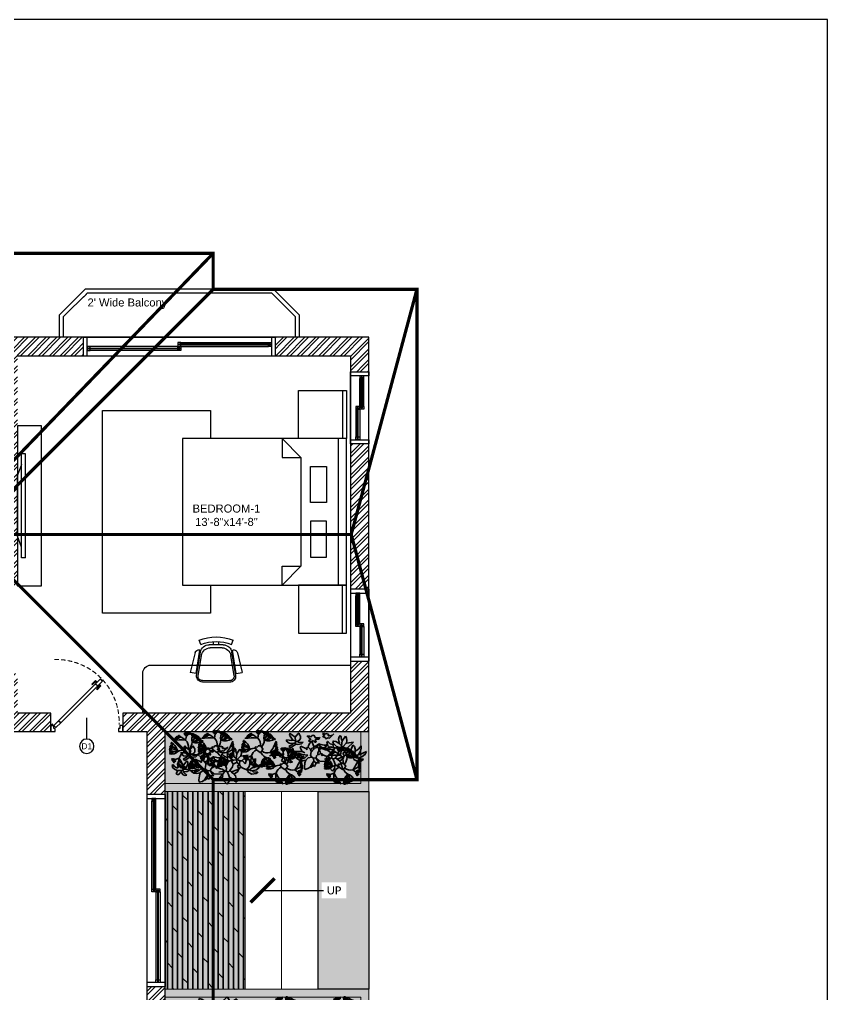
# Model space of a CAD drawing. Header units: millimetres. Extents: x 0 to 59560, y 0 to 21447.
# Drawn here: x 46563 to 56658, y 9267 to 21447 of the extents above; entities that cross this region are included whole.
import ezdxf
from ezdxf.enums import TextEntityAlignment as Align

# ---------------------------------------------------------------- set-up
doc = ezdxf.new("R2010")
doc.units = ezdxf.units.MM
doc.header["$LTSCALE"] = 150
doc.linetypes.add('DASHED', pattern=[0.75, 0.5, -0.25])
for name, color, linetype in [('ad-Arrow', 32, 'Continuous'), ('ad-Door', 11, 'Continuous'), ('ad-Elevation 10', 8, 'Continuous'), ('ad-Furniture', 8, 'Continuous'), ('ad-Glass Sectionline', 140, 'Continuous'), ('ad-Railing', 6, 'Continuous'), ('ad-Text', 7, 'Continuous'), ('ad-Text main', 7, 'Continuous'), ('ad-Text Main_Door&window Label', 7, 'Continuous'), ('ad-Verandah', 33, 'Continuous'), ('ad-Wall', 240, 'Continuous'), ('ad-Wall hatch', 8, 'Continuous')]:
    doc.layers.add(name, color=color, linetype=linetype)
doc.layers.add('ad-Landscape', color=7, linetype='Continuous', lineweight=35, true_color=0x007f00)
doc.layers.add('ad-Landscape 2', color=7, linetype='Continuous', lineweight=35, true_color=0x264c00)
doc.layers.add('ad-Primary Roof', color=5, linetype='Continuous', true_color=0x0000ff)
doc.layers.add('ad-Secondary Roof', color=6, linetype='Continuous', true_color=0xff00ff)
doc.styles.add('6 U T S R N_Corridor-Basement$0$Standard', font='arial.ttf')
doc.styles.add('New Text Style', font='arial.ttf', dxfattribs={"height": 100})
doc.styles.get("Standard").update_dxf_attribs({"font": 'arial.ttf'})
doc.dimstyles.new('A-100-DIM-INT (MM-FT)', dxfattribs={"dimscale": 50, "dimtxt": 2.4, "dimasz": 1, "dimexe": 5, "dimexo": 100, "dimgap": 1, "dimtad": 0, "dimdec": 0, "dimdsep": 46, "dimtxsty": 'Standard', "dimblk": 'ARCHTICK', "dimcen": 0.025, "dimse1": 1, "dimse2": 1, "dimclrd": 256, "dimclre": 256, "dimclrt": 256, "dimazin": 2, "dimtfac": 1, "dimtdec": 0, "dimtix": 1, "dimtmove": 2, "dimatfit": 3, "dimldrblk": 'ARCHTICK', "dimfxl": 1, "dimtolj": 1, "dimtzin": 0, "dimarcsym": 0})

# ---------------------------------------------------------------- blocks, each defined once
blk = doc.blocks.new('A$Cc8134665')
at = {"layer": 'ad-Furniture', "ltscale": 0.125}
for p, q in [((0, -1000), (0, 1000)), ((50, 650), (50, -650)), ((100, 650), (50, 650)), ((100, 650), (100, -650)), ((50, 516), (0, 382)), ((0, 382), (0, -382)), ((50, -516), (0, -382)), ((100, -650), (50, -650))]:
    blk.add_line(p, q, dxfattribs=at)
blk.add_lwpolyline([(0, 1000), (300, 1000), (300, -1000), (0, -1000)], dxfattribs=at)
blk = doc.blocks.new('zw$6C7B')
at = {"layer": 'ad-Furniture'}
for points in [[(0, 2430), (600, 2430), (600, 3030), (0, 3030)], [(0, 600), (2050, 600), (2050, 2430), (0, 2430)], [(450, 1630), (450, 2080), (250, 2080), (250, 1630)], [(450, 1400), (450, 950), (250, 950), (250, 1400)], [(0, 600), (600, 600), (600, 0), (0, 0)]]:
    blk.add_lwpolyline(points, close=True, dxfattribs=at)
for points in [[(50, 3030), (50, 2430)], [(100, 2430), (100, 600)], [(570, 835), (805, 600), (805, 835), (570, 835), (570, 2195), (805, 2430), (805, 2195), (570, 2195)], [(50, 0), (50, 600)]]:
    blk.add_lwpolyline(points, dxfattribs=at)
at = {"layer": 'ad-Furniture', "color": 33}
blk.add_lwpolyline([(1700, 2430), (1700, 2780), (3050, 2780), (3050, 250), (1700, 250), (1700, 600)], dxfattribs=at)
blk = doc.blocks.new('A$Cb8966b9a')
at = {"layer": 'ad-Furniture', "color": 33}
for p, q in [((-404, 205), (-170, 302)), ((-146, 231), (-170, 302)), ((-494, 117), (-550, 130)), ((-427, 140), (-429, 144)), ((-146, 231), (-427, 140)), ((-119, 229), (-399, 138)), ((-113, 211), (-359, 131)), ((7, -171), (-44, 165)), ((26, -168), (-26, 168)), ((-449, -157), (-476, 14)), ((-413, -138), (-436, 7)), ((-506, -41), (-468, -35)), ((-497, -106), (-458, -100)), ((-44, -235), (-303, -234)), ((-436, -261), (-485, -290)), ((-365, -262), (-365, -267)), ((-70, -264), (-365, -262)), ((-44, -254), (-339, -252)), ((-323, -318), (-70, -339)), ((-70, -264), (-70, -339))]:
    blk.add_line(p, q, dxfattribs=at)
for centre, radius, start, end in [((0, 0), 565, 166.6505, 210.9323), ((-365, 31), 112, 107.9151, 188.7914), ((-324, 24), 112, 107.9151, 188.7914), ((-386, 162), 46.8, 112.4281, 202.4281), ((-100, 156), 74.9, 8.7914, 104.502), ((-100, 156), 56.2, 8.7914, 104.502), ((0, 0), 508, 166.6505, 210.9323), ((-338, -140), 112, 188.7914, 269.6678), ((-302, -121), 112, 188.7914, 269.6678), ((-48, -179), 56.2, 273.0808, 8.7914), ((-48, -179), 74.9, 273.0808, 8.7914), ((-319, -271), 46.8, 175.1548, 265.1548)]:
    blk.add_arc(centre, radius, start, end, dxfattribs=at)
blk = doc.blocks.new('*U44')
for p, q in [((8, -111), (42, -111)), ((25, -128), (25, -94)), ((746, -826), (761, -811)), ((811, -761), (796, -776))]:
    blk.add_line(p, q)
for points in [[(50, -100), (0, -100), (0, 0), (71, 0), (71, -36), (71, -50), (50, -50)], [(1150, -100), (1150, -50), (1129, -50), (1129, -36), (1129, 0), (1200, 0), (1200, -100)], [(50, -100), (131, -181), (166, -145), (85, -65)], [(131, -181), (747, -797), (782, -762), (166, -145)], [(828, -878), (747, -797), (782, -762), (863, -842)]]:
    blk.add_lwpolyline(points, close=True)
for points in [[(773, -823), (745, -850), (683, -788), (690, -780), (759, -837)], [(808, -787), (836, -760), (773, -697), (765, -705), (822, -774)]]:
    blk.add_lwpolyline(points)
blk.add_circle((25, -111), 11.1)
at = {"color": 8, "linetype": 'DASHED', "lineweight": 0}
blk.add_arc((93, -153), 1047, 268.1881, 1.8119, dxfattribs=at)
at = {"layer": 'ad-Text Main_Door&window Label'}
blk.add_line((600, 125), (600, -230), dxfattribs=at)
blk.add_circle((600, 245), 120, dxfattribs=at)
at = {"layer": 'ad-Text Main_Door&window Label', "style": 'New Text Style'}
blk.add_attdef('D1', text='', height=100, dxfattribs=at).set_placement((585, 245), align=Align.MIDDLE_CENTER)
blk = doc.blocks.new('$ZCDB_AUDIT_GENERATED_C77D')
blk.add_wipeout([(0, 230), (2400, 230), (2400, 0), (0, 0)]).dxf.layer = 'ad-Elevation 10'
at = {"layer": 'ad-Elevation 10'}
for points in [[(2400, 230), (0, 230)], [(2400, 0), (0, 0)]]:
    blk.add_lwpolyline(points, dxfattribs=at)
for points in [[(50, 0), (50, 230), (0, 230), (0, 0)], [(1217.5, 133), (1217.5, 115), (1182.5, 115), (1182.5, 165), (1217.5, 165), (1217.5, 147), (1195.5, 147), (1195.5, 133)], [(2315, 133), (2315, 115), (2350, 115), (2350, 165), (2315, 165), (2315, 147), (2337, 147), (2337, 133)], [(2350, 0), (2400, 0), (2400, 230), (2350, 230)], [(85, 83), (85, 65), (50, 65), (50, 115), (85, 115), (85, 97), (63, 97), (63, 83)], [(1182.5, 83), (1182.5, 65), (1217.5, 65), (1217.5, 115), (1182.5, 115), (1182.5, 97), (1204.5, 97), (1204.5, 83)]]:
    blk.add_lwpolyline(points, close=True, dxfattribs=at)
at = {"layer": 'ad-Glass Sectionline'}
for points in [[(1200, 145), (2335, 145), (2335, 135), (1200, 135)], [(1200, 95), (65, 95), (65, 85), (1200, 85)]]:
    blk.add_lwpolyline(points, close=True, dxfattribs=at)
for points in [[(1217.5, 165), (2315, 165)], [(1182.5, 115), (85, 115)], [(1182.5, 65), (85, 65)], [(1217.5, 115), (2315, 115)]]:
    blk.add_lwpolyline(points, dxfattribs=at)
blk = doc.blocks.new('*U59')
blk.add_blockref('$ZCDB_AUDIT_GENERATED_C77D', (0, 0))
blk = doc.blocks.new('$ZCDB_AUDIT_GENERATED_1EADF1')
at = {"color": 82}
blk.add_lwpolyline([(214, -99, -0.332157), (271, -91, 2.110716)], format="xyb", dxfattribs=at)
at = {"layer": 'ad-Landscape'}
for points in [[(18, 39, 0.239145), (-24, 165, 0.066971), (-223, 159)], [(16, 279, -0.2826), (-12, 229), (-24, 165, 0.08666), (-144, 235)], [(-12, 229, -0.332157), (-47, 274, 2.110716)], [(33, 25, 0.160891), (76, 134, 0.235359), (239, 155, 3.344811)], [(107, 261, 0.297027), (76, 134, 0.202579), (210, 192)], [(143, 244, 0.034752), (76, 134, 0.322006), (167, 229)], [(-261, 80, -0.202579), (-145, -8, 0.322006), (-272, 24)], [(-55, 12, 0.124299), (-145, -8, 0.235359), (-244, 124, 3.344811)], [(259, 119, -0.066971), (165, -57, -0.237273), (36, -31)], [(286, 12, -0.08666), (165, -57), (214, -99, 0.2826), (244, -149)], [(-270, -44, 0.297027), (-145, -8, -0.034752), (-273, -4)], [(-240, -132, -0.2826), (-183, -131), (-122, -109), (-122, -109, -0.217045), (-45, -15)], [(-183, -131, -0.332157), (-205, -184, 2.110716)], [(-122, -249, -0.08666), (-122, -109), (-122, -109, 0.066971), (-16, -279)], [(20, -47, 0.144947), (89, -127, 0.235359), (24, -279, 3.344811)], [(71, -272, -0.202579), (89, -127, 0.322006), (124, -254)], [(182, -218, 0.297027), (89, -127, -0.034752), (149, -241)]]:
    blk.add_lwpolyline(points, format="xyb", dxfattribs=at)
blk.add_lwpolyline([(-57, 15), (-44, -16), (12, -54), (43, -24), (55, -2), (31, 27), (13, 44), (-15, 47), (-32, 27), (-59, 30)], close=True, dxfattribs=at)
at = {"layer": 'ad-Landscape 2'}
for centre in [(-198, 173), (-189, 178), (-181, 196), (-181, 174), (-165, 212), (-165, 190), (-153, 212), (-153, 190), (-151, 220), (-151, 198), (-138, 225), (-138, 204), (-132, 221), (-132, 200), (-124, 231), (-124, 210), (-108, 216), (-32, 272), (-32, 251), (-22, 272), (-22, 265), (-22, 251), (-22, 243), (-9, 272), (-9, 251), (-1, 263), (-1, 241), (5, 272), (5, 251), (21, 270), (21, 261), (38, 268), (46, 259), (54, 267), (68, 257), (74, 259), (74, 237), (85, 239), (85, 218), (91, 259), (91, 237), (103, 253), (103, 239), (103, 231), (103, 218), (111, 212), (111, 190), (121, 243), (121, 221), (125, 227), (125, 206), (132, 237), (132, 216), (142, 235), (142, 214), (146, 214), (146, 192), (152, 227), (152, 206), (158, 204), (158, 182), (168, 220), (168, 198), (176, 210), (176, 188), (181, 204), (181, 182), (193, 194), (193, 173), (207, 176), (207, 155), (215, 157), (230, 153), (238, 149), (-267, 24), (-265, -4), (-261, 63), (-261, 41), (-261, 10), (-255, 33), (-255, 22), (-251, 0), (-249, 84), (-249, 73), (-247, 57), (-243, 116), (-243, 47), (-240, 82), (-240, 32), (-238, 124), (-234, 73), (-234, -4), (-232, 110), (-230, 59), (-224, 98), (-218, 110), (248, 73), (248, 51), (254, 35), (254, 14), (256, -2), (258, 104), (258, 82), (262, 86), (262, 65), (264, 39), (266, 65), (266, 43), (273, 18), (273, -4), (-265, -33), (-259, -15), (-257, -41), (-255, -23), (-245, -14), (-243, -35), (-238, -27), (-232, -125), (-228, -143), (-224, -27), (-216, -139), (-208, -153), (-204, -129), (-200, -151), (-195, -153), (213, -115), (221, -86), (221, -108), (226, -76), (226, -98), (228, -119), (228, -141), (234, -102), (234, -123), (240, -70), (240, -92), (246, -86), (246, -108), (246, -109), (246, -131), (254, -68), (254, -90), (256, -23), (256, -68), (262, -88), (264, -21), (264, -43), (268, -49), (268, -70), (279, -15), (279, -37), (-212, -160), (-204, -174), (-128, -200), (-126, -223), (-118, -237), (-114, -213), (-104, -237), (-101, -251), (-93, -241), (-85, -254), (-81, -231), (-71, -254), (-65, -243), (-57, -256), (-54, -233), (-44, -256), (-34, -250), (25, -258), (33, -272), (37, -249), (46, -272), (48, -213), (48, -235), (62, -250), (70, -264), (74, -241), (82, -223), (82, -245), (84, -264), (91, -207), (91, -229), (109, -223), (109, -245), (119, -203), (119, -225), (125, -215), (125, -237), (127, -200), (127, -221), (134, -198), (134, -219), (140, -223), (146, -194), (146, -215), (158, -190), (158, -211), (162, -202), (162, -223), (170, -196), (170, -217)]:
    blk.add_circle(centre, 5.54, dxfattribs=at)
blk = doc.blocks.new('$ZCDB_AUDIT_GENERATED_1EAED1')
for p, q in [((-6.87, 7.43), (-6.56, 7.43)), ((-6.85, 7.18), (-6.87, 7.43)), ((-6.78, 6.73), (-6.85, 7.18)), ((-6.56, 6.36), (-6.78, 6.73)), ((-6.56, 7.43), (-4.64, 6.2)), ((-6.56, 6.36), (-6.33, 5.59)), ((-4.64, 6.2), (-4.49, 6.13)), ((-4.49, 6.13), (-4.38, 7.36)), ((-4.38, 7.36), (-3.78, 8.29)), ((-3.78, 8.29), (-2.83, 7.4)), ((-2.83, 7.4), (-2.4, 6.84)), ((-2.4, 6.84), (-2.1, 6.2)), ((-2.1, 6.2), (-2.34, 5.59)), ((-2.1, 6.2), (-1.41, 6.66)), ((-1.18, 6.43), (-2.1, 5.28)), ((-1.41, 6.66), (-1.18, 6.43)), ((2.05, 7.05), (1.66, 6.2)), ((1.66, 6.2), (1.66, 5.9)), ((2.51, 6.74), (2.05, 7.05)), ((2.51, 6.74), (3.12, 7.28)), ((2.51, 6.74), (2.58, 6.2)), ((2.58, 6.2), (2.74, 6.05)), ((2.74, 6.05), (3.42, 7.29)), ((3.12, 7.28), (3.43, 7.28)), ((3.42, 7.29), (4.09, 7.8)), ((4.09, 7.8), (5.08, 8.14)), ((5.08, 8.14), (5.19, 7.4)), ((5.19, 7.4), (5.11, 6.07)), ((-13.73, 2.55), (-12.88, 3.32)), ((-12.83, 4.56), (-13.44, 4.03)), ((-13.42, 4.05), (-11.87, 4.05)), ((-12.88, 3.32), (-11.56, 3.74)), ((-11.47, 4.74), (-12.83, 4.56)), ((-11.87, 4.05), (-11.56, 3.74)), ((-10.71, 3.44), (-11.79, 2.59)), ((-11.56, 3.74), (-10.95, 3.67)), ((-10.31, 4.25), (-11.47, 4.74)), ((-10.95, 3.67), (-10.71, 3.44)), ((-10.71, 3.44), (-10.33, 3.44)), ((-10.56, 2.38), (-10.04, 3.14)), ((-10.18, 3.67), (-10.33, 3.44)), ((-10.02, 3.13), (-10.33, 3.44)), ((-10.31, 4.25), (-10.18, 3.67)), ((-9.68, 3.34), (-10.19, 3.69)), ((-9.63, 3.32), (-10.02, 3.13)), ((-8.75, 3.09), (-9.68, 3.34)), ((-7.26, 3.36), (-7.95, 2.67)), ((-7.26, 3.28), (-6.99, 4.11)), ((-7.26, 3.36), (-7.26, 3.28)), ((-7.26, 3.28), (-6.79, 2.44)), ((-6.79, 3.59), (-7.18, 3.44)), ((-6.99, 4.11), (-6.32, 4.7)), ((-5.03, 4.36), (-6.79, 3.59)), ((-6.33, 5.59), (-5.79, 4.9)), ((-6.32, 4.7), (-5.79, 4.9)), ((-5.79, 4.9), (-5.03, 4.43)), ((-4.49, 3.97), (-5.26, 2.74)), ((-5.03, 4.43), (-5.03, 4.36)), ((-5.03, 4.36), (-4.49, 3.97)), ((-4.1, 5.22), (-4.49, 6.13)), ((-4.49, 3.97), (-4.17, 4.25)), ((-4.17, 4.25), (-3.64, 4.36)), ((-3.64, 4.36), (-4.1, 5.22)), ((-3.64, 4.36), (-3.33, 4.05)), ((-3.18, 4.2), (-3.33, 4.05)), ((-3.33, 4.05), (-3.33, 3.28)), ((-3.33, 3.28), (-3.18, 2.74)), ((-2.8, 4.2), (-3.18, 4.2)), ((-2.18, 5.28), (-2.8, 4.43)), ((-2.8, 4.43), (-2.72, 4.28)), ((-2.72, 4.28), (-2.8, 4.2)), ((-2.58, 3.96), (-2.8, 4.2)), ((-2.72, 4.28), (-1.03, 4.59)), ((-2.05, 3.66), (-2.58, 3.96)), ((-2.34, 5.59), (-2.18, 5.28)), ((-2.18, 5.28), (-2.1, 5.28)), ((-2.1, 5.28), (-2.03, 5.28)), ((-1.49, 3.59), (-2.05, 3.66)), ((0.46, 5.28), (-2.03, 5.28)), ((-1.49, 3.59), (-0.64, 3.28)), ((-0.64, 3.28), (-0.26, 3.44)), ((-0.64, 3.28), (-0.18, 2.97)), ((-0.26, 3.44), (0.05, 3.28)), ((0.05, 3.28), (-0.03, 2.97)), ((0.74, 3.2), (0.28, 2.74)), ((1.66, 4.28), (0.46, 5.28)), ((0.74, 5.82), (0.51, 5.9)), ((1.66, 5.9), (0.74, 5.82)), ((0.74, 5.82), (1.79, 4.24)), ((1.12, 3.2), (0.74, 3.2)), ((1.51, 3.67), (1.12, 3.2)), ((1.12, 3.2), (1.13, 2.63)), ((1.59, 3.74), (1.51, 3.67)), ((1.66, 4.2), (1.59, 3.74)), ((1.66, 5.9), (2.35, 5.36)), ((1.66, 4.2), (1.66, 4.28)), ((2.51, 4.43), (1.79, 4.24)), ((2.74, 6.05), (2.35, 5.36)), ((2.35, 5.36), (2.51, 4.43)), ((3.05, 4.13), (2.51, 4.43)), ((4.12, 4.36), (3.05, 4.13)), ((3.05, 4.13), (3.43, 3.67)), ((3.28, 2.44), (3.43, 3.67)), ((4.89, 5.13), (4.12, 4.36)), ((4.34, 3.53), (5.27, 4.45)), ((6.13, 3.43), (4.34, 3.53)), ((5.11, 6.07), (4.89, 5.13)), ((5.97, 5.43), (4.89, 5.13)), ((4.89, 5.13), (4.89, 5.2)), ((5.27, 4.45), (6.3, 4.92)), ((5.89, 4.13), (5.43, 3.9)), ((6.04, 4.36), (5.89, 4.13)), ((5.89, 4.13), (6.51, 3.9)), ((5.97, 5.43), (6.92, 5.29)), ((6.27, 4.43), (6.04, 4.36)), ((7.44, 3.04), (6.13, 3.43)), ((7.89, 4.59), (6.27, 4.43)), ((6.3, 4.92), (6.78, 4.87)), ((6.51, 3.9), (7.51, 3.51)), ((6.92, 5.29), (7.66, 4.85)), ((7.51, 3.51), (7.97, 3.13)), ((7.66, 4.85), (7.89, 4.59)), ((7.89, 4.59), (8.12, 4.51)), ((8.12, 2.59), (7.97, 3.13)), ((9.01, 4.93), (8.32, 4.39)), ((8.32, 4.39), (8.32, 4.01)), ((9.28, 4.26), (8.32, 4.01)), ((9.21, 3.34), (9, 2.45)), ((10.16, 5.01), (9.01, 4.93)), ((9.64, 6.15), (9.09, 6.01)), ((9.09, 6.01), (10.16, 5.16)), ((9.86, 4.24), (9.21, 3.34)), ((9.86, 4.24), (9.28, 4.26)), ((10.62, 3.39), (9.47, 1.86)), ((10.27, 6), (9.64, 6.15)), ((10.39, 4.32), (9.86, 4.24)), ((10.16, 5.16), (10.16, 5.01)), ((10.16, 5.01), (10.47, 4.55)), ((10.7, 5.55), (10.27, 6)), ((10.47, 4.55), (10.39, 4.32)), ((10.39, 4.32), (10.62, 3.78)), ((11.01, 4.7), (10.47, 4.55)), ((10.62, 3.78), (10.55, 3.55)), ((10.55, 3.55), (10.62, 3.39)), ((10.62, 3.39), (10.77, 2.67)), ((10.93, 5.24), (10.7, 5.55)), ((11.32, 5.55), (10.93, 5.24)), ((10.93, 5.24), (11.01, 4.7)), ((11.01, 4.7), (12.24, 4.7)), ((11.68, 5.92), (11.32, 5.55)), ((12.11, 5.96), (11.68, 5.92)), ((12.16, 3.93), (12.01, 3.78)), ((12.18, 2.74), (12.01, 3.78)), ((12.55, 5.78), (12.11, 5.96)), ((12.55, 5.78), (12.16, 4.85)), ((12.16, 4.85), (12.24, 4.7)), ((12.16, 3.93), (12.99, 3.59)), ((13.13, 4.37), (12.24, 4.7)), ((12.99, 3.59), (13.7, 2.93)), ((13.63, 3.96), (13.13, 4.37)), ((13.93, 3.24), (13.63, 3.96)), ((13.7, 2.93), (13.93, 3.24)), ((-11.95, 2.74), (-14.23, 1.55)), ((-13.71, 2.59), (-14.23, 1.55)), ((-12.32, 1.49), (-12.49, 0.6)), ((-12.49, 0.6), (-12.43, -0.22)), ((-12.43, -0.22), (-11.7, 0.9)), ((-11.79, 2.59), (-12.32, 1.49)), ((-11.79, 2.59), (-11.95, 2.74)), ((-11.7, 0.9), (-10.68, 1.61)), ((-10.68, 1.61), (-10.56, 2.38)), ((-10.68, 1.61), (-10.63, 0.84)), ((-10.63, 0.84), (-10.35, 0.07)), ((-10.35, 0.07), (-9.84, -0.28)), ((-8.18, 0.67), (-10.03, -1.19)), ((-9.77, -0.26), (-9.18, 1.59)), ((-9.18, 1.59), (-8.33, 0.74)), ((-8.33, 2.9), (-8.75, 3.09)), ((-7.95, 2.67), (-8.33, 2.9)), ((-8.33, 0.74), (-8.18, 0.67)), ((-7.49, 0.74), (-8.18, 0.67)), ((-7.95, 2.67), (-7.56, 2.21)), ((-6.64, 0.36), (-7.72, -0.87)), ((-6.95, 2.21), (-7.56, 2.21)), ((-7.56, 2.21), (-7.41, 1.74)), ((-7.41, 1.74), (-7.49, 0.74)), ((-7.49, 0.74), (-6.64, 0.36)), ((-7.14, 1.7), (-7.41, 1.74)), ((-6.82, 1.48), (-7.14, 1.7)), ((-6.79, 2.44), (-6.95, 2.21)), ((-6.56, 1.13), (-6.82, 1.48)), ((-6.64, 0.36), (-6.49, 0.36)), ((-6.26, 1.44), (-6.56, 1.13)), ((-6.56, 1.13), (-6.41, 0.44)), ((-6.41, 0.44), (-6.49, 0.36)), ((-6.49, 0.36), (-6.26, 0.05)), ((-5.49, 0.67), (-6.41, 0.44)), ((-6.26, 0.05), (-6.41, -1.48)), ((-5.41, 1.9), (-6.26, 1.44)), ((-6.26, 0.05), (-5.49, -0.56)), ((-4.87, 0.98), (-5.49, 0.67)), ((-5.49, 0.67), (-4.95, 0.44)), ((-5.26, 2.74), (-5.41, 1.9)), ((-5.41, 1.9), (-4.87, 0.98)), ((-4.95, 0.44), (-4.8, 0.44)), ((-4.87, 0.98), (-4.64, 0.74)), ((-4.64, 0.74), (-4.8, 0.44)), ((-4.8, 0.44), (-3.87, -0.33)), ((-4.1, 0.98), (-4.64, 0.74)), ((-3.72, 1.44), (-4.1, 0.98)), ((-4.1, 0.98), (-3.72, 0.67)), ((-3.57, 1.82), (-3.72, 1.44)), ((-3.72, 1.44), (-3.03, 1.44)), ((-3.49, 0.82), (-3.72, 0.67)), ((-3.72, 0.67), (-3.41, -0.18)), ((-3.41, 2.05), (-3.57, 1.82)), ((-2.87, 0.59), (-3.49, 0.82)), ((-3.18, 2.59), (-3.41, 2.05)), ((-3.18, 2.74), (-3.18, 2.59)), ((-3.18, 2.59), (-1.95, 1.74)), ((-3.03, 1.44), (-2.64, 1.28)), ((-2.49, 0.74), (-2.87, 0.59)), ((-2.03, 1.67), (-2.64, 1.28)), ((-2.64, 1.28), (-2.57, 0.9)), ((-2.57, 0.9), (-2.49, 0.74)), ((-1.87, 1.13), (-2.49, 0.74)), ((-2.49, 0.74), (-2.49, 0.67)), ((-2.49, 0.67), (-1.8, 0.05)), ((-1.95, 1.74), (-2.03, 1.67)), ((-2.03, 1.67), (-1.95, 1.28)), ((-1.95, 1.74), (-1.49, 1.59)), ((-1.95, 1.28), (-1.87, 1.13)), ((-1.8, 1.05), (-1.87, 1.13)), ((-1.34, 1.36), (-1.8, 1.05)), ((-1.11, 0.74), (-1.8, 0.05)), ((-1.8, 0.05), (-1.72, -0.18)), ((-1.07, 0.1), (-1.73, -0.16)), ((-1.49, 1.59), (-1.34, 1.36)), ((-1.49, 1.59), (-1.18, 1.59)), ((-1.18, 1.59), (-1.34, 1.36)), ((-1.34, 1.36), (-1.34, 1.28)), ((-1.34, 1.28), (-1.11, 0.74)), ((-1.18, 1.59), (-0.87, 1.51)), ((-0.57, 1.05), (-1.11, 0.74)), ((-0.72, 0.13), (-1.07, 0.1)), ((-0.87, 1.51), (-0.11, 1.28)), ((-0.87, 1.51), (-0.57, 1.05)), ((0.82, -0.1), (-0.72, 0.13)), ((-0.57, 1.05), (-0.18, 1.05)), ((-0.18, 2.97), (-0.03, 2.97)), ((-0.11, 1.28), (-0.18, 1.05)), ((-0.18, 1.05), (0.28, 0.74)), ((0.36, 1.36), (-0.11, 1.28)), ((-0.03, 2.97), (0.28, 2.74)), ((0.28, 2.74), (0.43, 2.36)), ((0.28, 0.74), (0.51, 0.67)), ((0.59, 1.59), (0.36, 1.36)), ((0.36, 1.36), (0.66, 0.9)), ((0.43, 2.36), (0.66, 2.05)), ((0.66, 0.9), (0.51, 0.67)), ((0.51, 0.67), (0.82, -0.1)), ((0.66, 2.05), (0.59, 1.59)), ((0.66, 2.05), (0.89, 2.05)), ((0.97, 1.21), (0.66, 0.9)), ((1.13, 2.63), (0.89, 2.05)), ((0.89, 2.05), (0.97, 1.21)), ((0.97, 1.21), (1.43, 0.9)), ((1.43, 0.82), (0.97, -0.18)), ((0.97, -0.18), (1.59, 0.34)), ((1.89, 1.13), (1.43, 0.82)), ((1.43, 0.9), (1.43, 0.82)), ((1.59, 0.34), (2.16, 0.59)), ((2.43, 1.28), (1.89, 1.13)), ((2.16, 0.59), (2.58, 0.67)), ((2.58, 1.67), (2.43, 1.28)), ((2.43, 1.28), (2.58, 1.21)), ((2.58, 1.74), (2.58, 1.67)), ((2.74, 1.74), (2.58, 1.67)), ((2.89, 1.21), (2.58, 1.21)), ((2.58, 1.21), (2.58, 0.67)), ((2.58, 0.67), (3.2, -0.79)), ((3.05, 2.13), (2.74, 1.74)), ((3.12, 1.36), (2.89, 1.21)), ((3.28, 2.44), (3.05, 2.21)), ((3.05, 2.21), (3.05, 2.13)), ((3.51, 1.74), (3.12, 1.36)), ((3.28, 2.44), (3.28, 2.21)), ((3.28, 2.21), (3.51, 1.74)), ((3.51, 1.74), (4.28, 0.98)), ((3.88, -0.24), (4.22, 0.53)), ((4.22, 0.53), (4.28, 0.98)), ((4.58, 0.98), (4.28, 0.98)), ((4.81, 1.59), (4.58, 1.9)), ((4.81, 1.59), (4.58, 0.98)), ((4.81, 1.59), (6.66, 0.82)), ((6.12, 2.44), (5.28, 2.9)), ((5.96, -0.48), (6.53, 0.08)), ((6.12, 2.44), (6.2, 2.51)), ((6.12, 2.44), (6.81, 1.28)), ((6.2, 2.51), (7.43, 2.51)), ((6.53, 0.08), (7.74, 0.28)), ((6.66, 0.82), (6.81, 1.28)), ((7.43, 2.51), (8.12, 2.59)), ((8.27, 0.28), (7.74, 0.28)), ((8.27, 0.36), (8.35, 0.36)), ((8.27, 0.36), (8.27, 0.28)), ((8.35, 0.36), (8.27, 0.28)), ((8.27, 0.28), (8.27, 0.21)), ((8.27, 0.21), (8.5, -0.18)), ((8.35, 0.36), (8.43, 0.36)), ((9.97, 1.44), (8.43, 0.36)), ((9.12, 0.05), (8.5, -0.18)), ((9, 2.45), (9.01, 1.78)), ((9.01, 1.78), (9.16, 1.62)), ((9.16, 1.62), (9.09, 1.55)), ((9.27, 0.28), (9.12, 0.05)), ((9.12, 0.05), (10.43, -0.02)), ((9.47, 1.86), (9.16, 1.62)), ((10.5, 1.05), (9.27, 0.28)), ((9.97, 1.44), (10.5, 1.05)), ((10.77, 2.67), (11.62, 1.47)), ((11.62, 1.47), (11.93, 1.86)), ((11.93, 1.86), (12.18, 2.74)), ((-10.03, -1.19), (-7.79, -0.79)), ((-7.89, -1.61), (-7.72, -0.87)), ((-7.73, -2.46), (-7.89, -1.61)), ((-7.79, -0.79), (-7.72, -0.87)), ((-7.36, -3), (-7.73, -2.46)), ((-6.49, -1.64), (-7.36, -3)), ((-6.41, -1.48), (-6.49, -1.64)), ((-6.41, -1.48), (-6.18, -1.89)), ((-6.18, -1.89), (-6.05, -2.39)), ((-6.05, -2.39), (-6.03, -2.72)), ((-5.64, -3.18), (-6.03, -2.72)), ((-5.64, -3.18), (-5.32, -2.69)), ((-5.49, -0.56), (-5.49, -0.64)), ((-5.49, -0.56), (-5.13, -0.82)), ((-5.49, -0.95), (-5.49, -0.64)), ((-5.29, -1.32), (-5.49, -0.95)), ((-5.32, -2.69), (-5.19, -1.92)), ((-5.19, -1.92), (-5.29, -1.32)), ((-5.13, -0.82), (-4.33, -1.14)), ((-4.33, -1.14), (-3.49, -1.25)), ((-3.87, -0.33), (-3.72, -0.33)), ((-3.41, -0.18), (-3.72, -0.33)), ((-3.72, -0.33), (-3.57, -0.72)), ((-3.57, -0.72), (-3.41, -1.02)), ((-3.57, -1.25), (-3.49, -1.25)), ((-3.41, -1.02), (-3.49, -1.25)), ((-3.49, -1.25), (-3.41, -1.41)), ((-2.63, -0.41), (-3.41, -0.18)), ((-2.72, -2.64), (-3.26, -3.1)), ((-3.26, -3.18), (-2.8, -3)), ((-2.8, -3), (-2.24, -2.91)), ((-2.49, -2.41), (-2.72, -2.64)), ((-2.32, -0.62), (-2.63, -0.41)), ((-2.41, -2.25), (-2.49, -2.33)), ((-2.49, -2.33), (-2.49, -2.41)), ((-2.41, -2.25), (-2.26, -2.1)), ((-1.95, -1.02), (-2.32, -0.62)), ((-2.26, -2.1), (-1.88, -2.2)), ((-2.24, -2.91), (-1.87, -2.87)), ((-1.72, -1.1), (-1.95, -1.02)), ((-1.87, -2.87), (-1.95, -3.33)), ((-1.88, -2.2), (-1.58, -2.1)), ((-1.72, -0.18), (-1.57, -0.95)), ((-1.57, -0.95), (-1.72, -1.1)), ((-1.58, -2.1), (-1.41, -1.95)), ((-1.41, -1.95), (-1.03, -1.95)), ((-1.03, -1.95), (-1.03, -2.33)), ((-1.03, -2.33), (-0.41, -2.41)), ((-0.26, -2.64), (-0.72, -2.87)), ((-0.72, -2.87), (-0.18, -3.48)), ((-0.41, -2.41), (-0.26, -2.64)), ((-0.11, -2.72), (-0.26, -2.64)), ((1.2, -1.64), (0.74, -2.02)), ((0.74, -2.02), (0.82, -2.18)), ((0.82, -0.1), (0.97, -0.18)), ((2.12, -2.1), (0.82, -2.18)), ((2.12, -1.64), (1.2, -1.64)), ((2.18, -0.68), (1.82, -0.72)), ((1.82, -0.72), (2.2, -1.48)), ((2.2, -1.48), (2.12, -1.64)), ((2.74, -2.87), (2.12, -2.1)), ((2.54, -0.83), (2.18, -0.68)), ((2.82, -1.18), (2.54, -0.83)), ((3.35, -2.79), (2.74, -2.87)), ((3.2, -0.79), (2.82, -1.18)), ((3.58, -0.72), (3.2, -0.79)), ((3.35, -2.56), (3.58, -2.33)), ((3.35, -2.79), (3.35, -2.56)), ((3.51, -1.48), (3.86, -1.35)), ((3.81, -1.72), (3.51, -1.48)), ((3.58, -0.72), (3.88, -0.24)), ((3.58, -0.72), (4.28, -1.02)), ((3.58, -2.33), (4.01, -2.47)), ((3.96, -1.74), (3.81, -1.72)), ((3.86, -1.35), (4.13, -1.2)), ((4.27, -1.91), (3.96, -1.74)), ((4.01, -2.47), (4.46, -2.51)), ((4.13, -1.2), (4.28, -1.02)), ((4.63, -2.22), (4.27, -1.91)), ((4.46, -2.51), (4.81, -2.48)), ((4.81, -2.48), (4.63, -2.22)), ((4.81, -2.48), (4.89, -2.56)), ((6.81, -0.33), (5.96, -0.48)), ((6.81, -0.33), (7.58, -0.41)), ((7.04, -1.18), (6.88, -1.7)), ((6.88, -1.7), (6.92, -2.37)), ((6.92, -2.37), (7.27, -2.79)), ((7.74, -0.64), (7.04, -1.18)), ((7.27, -2.79), (7.43, -3.25)), ((7.58, -0.41), (7.74, -0.64)), ((8.58, -1.95), (7.66, -3.18)), ((8.27, -0.56), (7.74, -0.64)), ((8.5, -0.18), (8.27, -0.56)), ((8.27, -0.56), (8.43, -0.79)), ((8.43, -0.79), (9.27, -0.95)), ((8.43, -0.79), (8.58, -1.95)), ((8.58, -1.95), (9.81, -2.79)), ((9.66, -0.87), (9.27, -0.95)), ((9.27, -0.95), (10.43, -2.56)), ((11.2, -1.02), (9.66, -0.87)), ((9.81, -2.79), (10.2, -3.18)), ((10.43, -2.56), (10.2, -3.18)), ((10.43, -0.02), (11.35, -0.72)), ((11.35, -0.72), (11.2, -1.02)), ((-3.26, -3.18), (-3.57, -3.56)), ((-3.26, -3.1), (-3.26, -3.18)), ((-1.95, -3.33), (-1.95, -3.41)), ((-1.95, -3.41), (-1.41, -3.48)), ((-1.41, -3.48), (-1.26, -3.71)), ((-1.26, -3.71), (-1.11, -3.49)), ((-1.11, -3.49), (-0.85, -3.41)), ((-0.85, -3.41), (-0.53, -3.46)), ((-0.53, -3.46), (-0.34, -3.71)), ((-0.18, -3.48), (-0.34, -3.71)), ((7.66, -3.18), (7.43, -3.25))]:
    blk.add_line(p, q)
for centre, start, end in [((-10.31, 4.25), 12.8043, 67.5333), ((0.46, 5.28), 49.844, 89.647)]:
    blk.add_arc(centre, 0.00000961, start, end)
blk = doc.blocks.new('zw$69C1')
at = {"transparency": 33554559}
h = blk.add_hatch(color=43, dxfattribs=at)
h.dxf.hatch_style = 1
h.paths.add_polyline_path([(2545, 750), (0, 750), (0, 650), (2445, 650), (2445, 0), (2545, 0)])
at = {"layer": 'ad-Wall hatch', "transparency": 33554483}
h = blk.add_hatch(color=74, dxfattribs=at)
h.dxf.hatch_style = 1
h.paths.add_polyline_path([(2445, 0), (0, 0), (0, 650), (2445, 650)])
at = {"layer": 'ad-Verandah', "lineweight": 9}
for points in [[(2545, 750), (0, 750), (0, 650), (2445, 650), (2445, 0), (2545, 0)], [(2445, 0), (0, 0), (0, 650), (2445, 650)]]:
    blk.add_lwpolyline(points, close=True, dxfattribs=at)
at = {"layer": 'ad-Landscape', "color": 98, "ltscale": 10, "yscale": 39.35628013533176, "zscale": 39.35628013533176, "rotation": 2.648193661181079}
for p, xscale in [((639, 323), -39.35628013533177), ((1958, 163), -39.35628013533179)]:
    blk.add_blockref('$ZCDB_AUDIT_GENERATED_1EAED1', p, dxfattribs=dict(at, xscale=xscale))
at = {"layer": 'ad-Landscape', "xscale": -0.8129134488704248, "yscale": 0.8129134488704248, "zscale": 0.8129134488704248, "rotation": 180}
for p in [(1486, 431), (2210, 431), (275, 242), (634, 216), (1176, 216)]:
    blk.add_blockref('$ZCDB_AUDIT_GENERATED_1EADF1', p, dxfattribs=at)
blk = doc.blocks.new('_ArchTick')
at = {"color": 0, "linetype": 'ByBlock', "const_width": 0.15}
blk.add_lwpolyline([(-0.5, -0.5), (0.5, 0.5)], dxfattribs=at)
blk = doc.blocks.new('$ZCDB_AUDIT_GENERATED_C7DC')
blk.add_wipeout([(0, 230), (900, 230), (900, 0), (0, 0)]).dxf.layer = 'ad-Elevation 10'
at = {"layer": 'ad-Elevation 10'}
for points in [[(900, 230), (0, 230)], [(900, 0), (0, 0)]]:
    blk.add_lwpolyline(points, dxfattribs=at)
for points in [[(50, 0), (50, 230), (0, 230), (0, 0)], [(467.5, 133), (467.5, 115), (432.5, 115), (432.5, 165), (467.5, 165), (467.5, 147), (445.5, 147), (445.5, 133)], [(815, 133), (815, 115), (850, 115), (850, 165), (815, 165), (815, 147), (837, 147), (837, 133)], [(850, 0), (900, 0), (900, 230), (850, 230)], [(85, 83), (85, 65), (50, 65), (50, 115), (85, 115), (85, 97), (63, 97), (63, 83)], [(432.5, 83), (432.5, 65), (467.5, 65), (467.5, 115), (432.5, 115), (432.5, 97), (454.5, 97), (454.5, 83)]]:
    blk.add_lwpolyline(points, close=True, dxfattribs=at)
at = {"layer": 'ad-Glass Sectionline'}
for points in [[(450, 145), (835, 145), (835, 135), (450, 135)], [(450, 95), (65, 95), (65, 85), (450, 85)]]:
    blk.add_lwpolyline(points, close=True, dxfattribs=at)
for points in [[(467.5, 165), (815, 165)], [(432.5, 115), (85, 115)], [(432.5, 65), (85, 65)], [(467.5, 115), (815, 115)]]:
    blk.add_lwpolyline(points, dxfattribs=at)
blk = doc.blocks.new('*U65')
blk.add_blockref('$ZCDB_AUDIT_GENERATED_C7DC', (0, 0))
blk = doc.blocks.new('zw$BA31')
at = {"layer": 'ad-Primary Roof', "linetype": 'DASHED', "ltscale": 2, "const_width": 40}
for points in [[(-1945, 565), (-1945, 1015), (-15525, 1015), (-15525, 565)], [(-15525, 1015), (-8660, -5950), (-1945, 1015)], [(-1945, -8330), (-1945, -5560)]]:
    blk.add_lwpolyline(points, dxfattribs=at)
at = {"layer": 'ad-Secondary Roof', "linetype": 'DASHED', "ltscale": 2, "const_width": 40}
for points in [[(-1945, 565), (-5007, -2498), (-1945, -5560)], [(-1945, -5560), (600, -5560), (600, 565), (-1945, 565)], [(600, 565), (-221, -2498), (600, -5560)], [(-5007, -2498), (-221, -2498)]]:
    blk.add_lwpolyline(points, dxfattribs=at)

msp = doc.modelspace()

# ---------------------------------------------------------------- hatches: boundary and pattern name
at = {"transparency": 33554559}
h = msp.add_hatch(color=43, dxfattribs=at)
h.dxf.hatch_style = 1
h.paths.add_polyline_path([(48383, 11802), (49383, 11802), (49383, 9332), (48383, 9332)])
h = msp.add_hatch(color=256, dxfattribs=at)
h.dxf.hatch_style = 1
h.set_gradient(color1=(153, 204, 0), color2=(63, 127, 0), name='INVSPHERICAL')
h.paths.add_polyline_path([(50293, 11802), (50928, 11802), (50928, 9332), (50293, 9332)])
h = msp.add_hatch(dxfattribs=at)
h.set_pattern_fill('GRASS', color=74)
h.set_pattern_definition([(90, (48265.729, 9182.275), (-17.96051, 17.96051), [4.7625, -31.15852]), (45, (48265.73, 9182.275), (-17.96051, 17.96051), [4.7625, -20.6375]), (135, (48265.73, 9182.275), (-17.96051, -17.96051), [4.7625, -20.6375])])
h.paths.add_polyline_path([(50293, 11802), (50928, 11802), (50928, 9332), (50293, 9332)])
at = {"layer": 'ad-Landscape', "transparency": 33554687}
h = msp.add_hatch(dxfattribs=at)
h.set_pattern_fill('DOLMIT', color=44, scale=10, angle=90)
h.set_pattern_definition([(90, (49425.73, 3310.935), (-63.5, 5e-14), []), (135, (49425.73, 3310.93), (-127, -127), [89.8026, -179.605])])
h.paths.add_polyline_path([(48383, 11802), (49383, 11802), (49383, 9332), (48383, 9332)])
at = {"layer": 'ad-Wall hatch'}
h = msp.add_hatch(dxfattribs=at)
h.set_pattern_fill('ANSI32', color=256, scale=10)
h.set_pattern_definition([(45, (32602.6, 3722.27), (-67.35192, 67.35192), []), (45, (32647.5, 3722.27), (-67.35192, 67.35192), [])])
h.paths.add_polyline_path([(46793, 8252), (46793, 8582), (37538, 8582), (37538, 8352), (37638, 8352), (37638, 7652), (37753, 7652), (37753, 8352), (40953, 8352), (40953, 6852), (39453, 6852), (39453, 6737), (40953, 6737), (40953, 3952), (37753, 3952), (37753, 6737), (38653, 6737), (38653, 6852), (37638, 6852), (37638, 3952), (32983, 3952), (32983, 8352), (36638, 8352), (36638, 8582), (36233, 8582), (36233, 12782), (32983, 12782), (32983, 12927), (32753, 12927), (32753, 12552), (36003, 12552), (36003, 8582), (32753, 8582), (32753, 3722), (41183, 3722), (41183, 8352), (46563, 8352), (46563, 8252)])
h.paths.add_polyline_path([(46563, 7402), (46563, 3722), (47493, 3722), (47493, 3952), (46793, 3952), (46793, 7402)])
h.paths.add_polyline_path([(48153, 12552), (48153, 8352), (50698, 8352), (50698, 3952), (48343, 3952), (48343, 3722), (50928, 3722), (50928, 8582), (48383, 8582), (48383, 12552), (50928, 12552), (50928, 17477), (32753, 17477), (32753, 14127), (32983, 14127), (32983, 17247), (38053, 17247), (38053, 12552), (40293, 12552), (40293, 12782), (40193, 12782), (40193, 13632), (40078, 13632), (40078, 12782), (38283, 12782), (38283, 17247), (40078, 17247), (40078, 14397), (40193, 14397), (40193, 17247), (43623, 17247), (43623, 12782), (41193, 12782), (41193, 12552), (46953, 12552), (46953, 12782), (46538, 12782), (46538, 13277), (46308, 13277), (46308, 12667), (43853, 12667), (43853, 14372), (44858, 14372), (44858, 14487), (43853, 14487), (43853, 17247), (46308, 17247), (46308, 14487), (45658, 14487), (45658, 14372), (46538, 14372), (46538, 17247), (50698, 17247), (50698, 12782), (47853, 12782), (47853, 12552)])

# ---------------------------------------------------------------- linework, layer by layer
msp.add_lwpolyline([(56658, 21447), (28329, 21447), (28329, 0), (56658, 0)], close=True)
at = {"layer": 'ad-Elevation 10'}
msp.add_lwpolyline([(50293, 11802), (50928, 11802), (50928, 9332), (50293, 9332)], close=True, dxfattribs=at)
at = {"layer": 'ad-Furniture'}
msp.add_lwpolyline([(50698, 13382), (50698, 12782), (48103, 12782), (48103, 13282, -0.414214), (48203, 13382)], format="xyb", close=True, dxfattribs=at)
at = {"layer": 'ad-Verandah', "lineweight": 9}
for points in [[(48383, 11802), (49383, 11802), (49383, 9332), (48383, 9332)], [(49838, 9332), (49383, 9332), (49383, 11802), (49838, 11802)], [(50293, 9332), (49838, 9332), (49838, 11802), (50293, 11802)]]:
    msp.add_lwpolyline(points, close=True, dxfattribs=at)
at = {"layer": 'ad-Wall'}
msp.add_lwpolyline([(41193, 12552), (46953, 12552), (46953, 12782), (46538, 12782)], dxfattribs=at)

# ---------------------------------------------------------------- block references
msp.add_blockref('zw$69C1', (48383, 8582))
at = {"layer": 'ad-Door', "ltscale": 5}
ref = msp.add_blockref('*U44', (46953, 12552), dxfattribs=dict(at, xscale=-0.7499999997027537, yscale=0.7499999997027537, zscale=0.7499999997027537, rotation=180))
ref.add_attrib('D1', 'D1', dxfattribs={"layer": 'ad-Text Main_Door&window Label', "height": 75, "style": 'New Text Style'}).set_placement((47403, 12369), align=Align.MIDDLE_CENTER)
at = {"layer": 'ad-Furniture', "rotation": 180}
msp.add_blockref('zw$6C7B', (50648, 16812), dxfattribs=at)
at = {"layer": 'ad-Furniture', "xscale": -1}
for name, p, rotation in [('A$Cc8134665', (46538, 15373), 180), ('A$Cb8966b9a', (49019, 13169), 98.64764057998305)]:
    msp.add_blockref(name, p, dxfattribs=dict(at, rotation=rotation))

# ---------------------------------------------------------------- texts
at = {"layer": 'ad-Text', "insert": (49148, 15254), "char_height": 100, "width": 863.44, "attachment_point": 5}
msp.add_mtext('\\pxt25;BEDROOM-1\\P13\'-8"x14\'-8"', dxfattribs=at)

# ---------------------------------------------------------------- next in the draw order: block references
at = {"xscale": -1, "rotation": 89.99999999999993}
msp.add_blockref('*U65', (50928, 17047), dxfattribs=at)
for name, p, rotation in [('*U65', (50928, 13432), 90.00000000000001), ('*U59', (48383, 9367), 89.99999999999999)]:
    msp.add_blockref(name, p, dxfattribs=dict(rotation=rotation))

# ---------------------------------------------------------------- next in the draw order: texts
at = {"layer": 'ad-Text main', "insert": (48531, 17897), "char_height": 100, "width": 2237.11, "attachment_point": 5, "bg_fill": 2}
msp.add_mtext("\\pxqd;2' Wide Balcony", dxfattribs=at)
at = {"layer": 'ad-Text main', "insert": (50493, 10567, 0), "char_height": 100, "width": 207.6, "attachment_point": 5, "style": '6 U T S R N_Corridor-Basement$0$Standard', "bg_fill": 2}
msp.add_mtext('{\\fCalibri Light|b0|i0|c0|p34;UP}', dxfattribs=at)

# ---------------------------------------------------------------- next in the draw order: linework, layer by layer
at = {"layer": 'ad-Railing'}
for points in [[(50060, 17477), (50060, 17752), (49735, 18077), (47385, 18077), (47060, 17752), (47060, 17477)], [(50010, 17477), (50010, 17732), (49714, 18027), (47406, 18027), (47110, 17732), (47110, 17477)]]:
    msp.add_lwpolyline(points, dxfattribs=at)

# ---------------------------------------------------------------- next in the draw order: block references
at = {"xscale": -1, "rotation": 180}
msp.add_blockref('zw$69C1', (48383, 12552), dxfattribs=at)

# ---------------------------------------------------------------- next in the draw order: leaders
at = {"layer": 'ad-Arrow'}
msp.add_leader([(49599, 10567), (50361, 10567)], dimstyle='A-100-DIM-INT (MM-FT)', override={"dimscale": 1, "dimasz": 300, "dimgap": 50, "dimtad": 0}, dxfattribs=at)

# ---------------------------------------------------------------- next in the draw order: block references
at = {"rotation": 180}
msp.add_blockref('*U59', (49760, 17477), dxfattribs=at)

# ---------------------------------------------------------------- next in the draw order: linework, layer by layer
at = {"layer": 'ad-Wall'}
msp.add_lwpolyline([(46538, 17247), (50698, 17247), (50698, 12782), (47853, 12782), (47853, 12552), (48153, 12552), (48153, 8352), (50698, 8352), (50698, 3952), (48343, 3952), (48343, 3722), (50928, 3722), (50928, 8582), (48383, 8582), (48383, 12552), (50928, 12552), (50928, 17477), (32753, 17477)], dxfattribs=at)

# ---------------------------------------------------------------- next in the draw order: block references
msp.add_blockref('zw$BA31', (50928, 17512))

doc.saveas('drawing.dxf')
